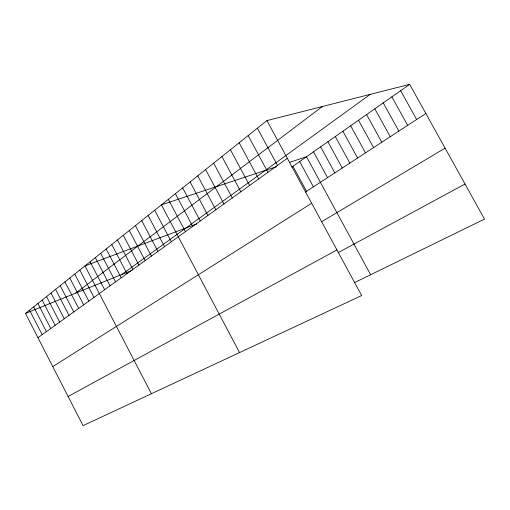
<?xml version="1.0" encoding="UTF-8"?>
<svg xmlns="http://www.w3.org/2000/svg" width="510" height="510" viewBox="0 0 510 510"><rect width="100%" height="100%" fill="white"/><g stroke="black" fill="none" stroke-linecap="round" stroke-linejoin="round"><path stroke-width="0.76" d="M266.909 120.602L361.66 295.558L83.047 425.646L25.5 313.401L266.909 120.602L409.664 84.354L484.5 219.109L354.361 282.699M75.684 293.129L322.371 106.52M121.718 274.533L370.222 94.369M37.963 337.709L287.34 158.336M291.765 167.101L409.664 84.354M305.318 192.13L425.844 113.494M52.766 366.588L311.68 203.267M321.421 221.863L445.083 148.136M68.098 396.48L336.944 249.925M338.098 252.66L465.024 184.046M25.5 313.401L132.115 270.332M196.694 223.979L84.979 265.901L151.413 393.726M276.337 166.751L161.421 204.848L239.547 352.576M289.552 162.371L306.523 156.742L370.63 274.75M400.662 90.672L416.638 119.499M391.865 96.849L407.643 125.371M383.252 102.892L398.839 131.115M374.831 108.802L390.226 136.731M366.594 114.584L381.805 142.226M358.524 120.245L373.556 147.607M350.631 125.791L365.485 152.873M342.898 131.217L357.58 158.03M335.325 136.533L349.834 163.085M327.904 141.742L342.255 168.032M320.637 146.842L334.821 172.877M313.51 151.84L327.541 177.633M299.676 161.549L313.401 186.858M292.963 166.266L306.542 191.333M257.391 128.201L277.497 165.412M248.147 135.59L267.941 172.291M239.158 142.768L258.647 178.978M230.418 149.749L249.607 185.474M221.914 156.538L240.822 191.798M213.645 163.143L232.267 197.95M205.587 169.575L223.941 203.936M197.746 175.842L215.838 209.769M190.109 181.942L207.94 215.443M182.663 187.884L200.245 220.983M175.402 193.685L192.748 226.376M168.326 199.333L185.436 231.636M154.683 210.228L171.341 241.772M148.11 215.481L164.552 246.655M141.691 220.607L157.915 251.43M135.424 225.611L151.445 256.084M129.298 230.501L145.12 260.635M123.318 235.282L138.937 265.079M117.466 239.955L132.9 269.427M111.747 244.519L126.996 273.672M106.156 248.982L121.221 277.822M100.693 253.349L115.572 281.883M95.338 257.626L110.052 285.861M90.104 261.808L104.646 289.75M79.809 270.026L94.018 297.394M74.753 274.068L88.797 301.149M69.806 278.02L83.685 304.821M64.955 281.89L78.68 308.423M60.212 285.683L73.784 311.948M55.558 289.393L68.984 315.397M51.006 293.033L64.279 318.782M46.537 296.597L59.676 322.09M42.164 300.09L55.156 325.342M37.874 303.52L50.732 328.523M33.673 306.88L46.391 331.647M29.548 310.169L42.139 334.707"/></g></svg>
